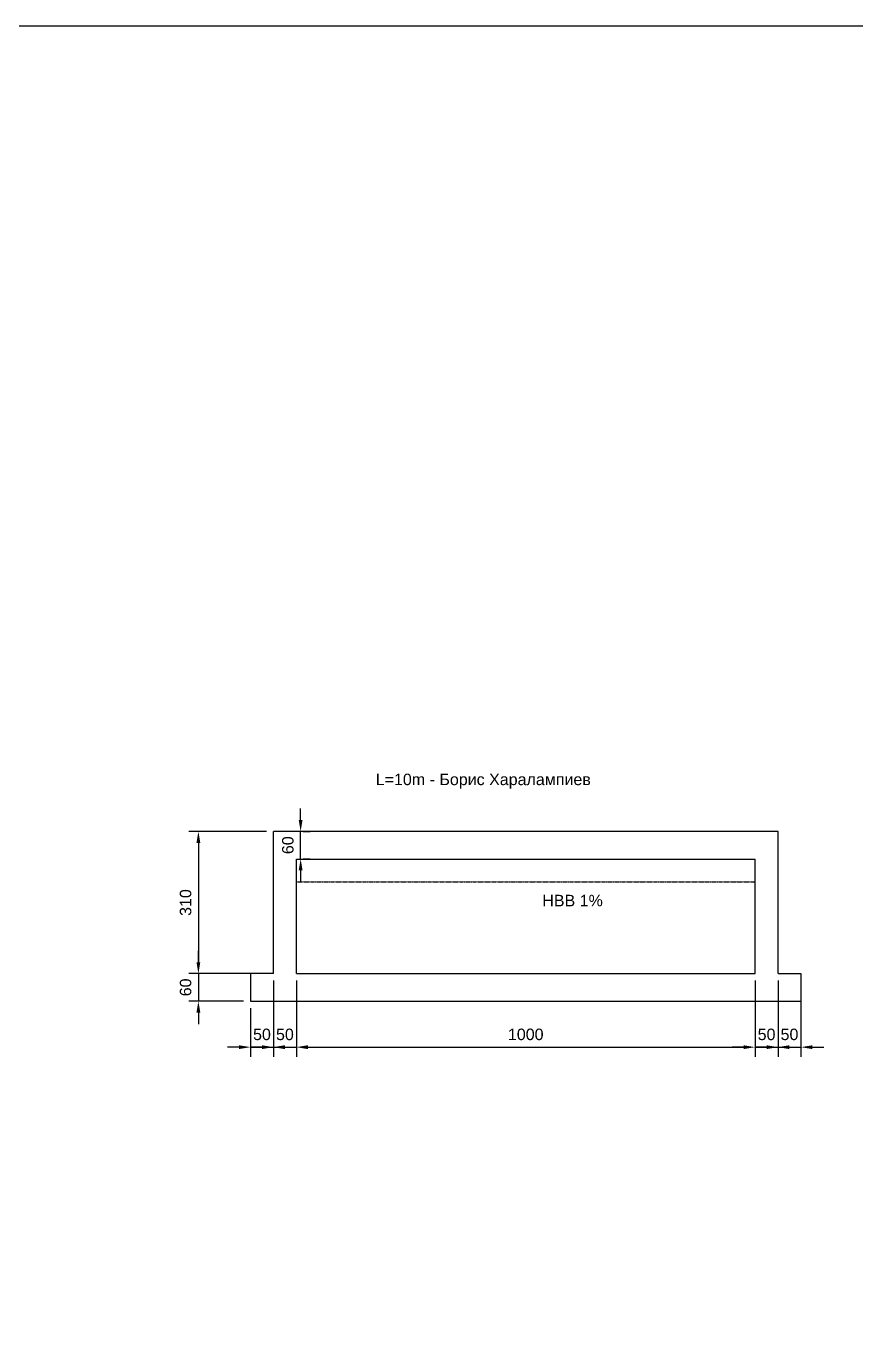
# Model space of a CAD drawing. Header units: centimetres. Extents: x 8495135 to 959133560, y 4530079 to 463453963.
# Drawn here: x 959086107 to 959087916, y 463412397 to 463415246 of the extents above; entities that cross this region are included whole.
import ezdxf

# ---------------------------------------------------------------- set-up
doc = ezdxf.new("R2010")
doc.units = ezdxf.units.CM
doc.header["$LTSCALE"] = 0.1
doc.linetypes.add('CENTER', pattern=[50.8, 31.75, -6.35, 6.35, -6.35])
doc.linetypes.add('HIDDEN', pattern=[9.525, 6.35, -3.175])
for name, color, linetype in [('br_centre line', 1, 'CENTER'), ('br_dimension', 1, 'Continuous'), ('br_hatch', 9, 'Continuous'), ('br_hidden', 3, 'HIDDEN')]:
    doc.layers.add(name, color=color, linetype=linetype)
doc.styles.add('MM 1 to 100', font='arial.ttf', dxfattribs={"height": 25})
doc.styles.add('MM_ARIAL', font='arial.ttf')
doc.dimstyles.new('MM DIM 1 to 100', dxfattribs={"dimscale": 10, "dimtxt": 2.5, "dimasz": 2.5, "dimexe": 2.1, "dimexo": 1.5, "dimgap": 1.5, "dimtad": 1, "dimdec": 0, "dimdsep": 46, "dimtxsty": 'MM_ARIAL', "dimcen": 3, "dimclrd": 1, "dimclre": 1, "dimclrt": 7, "dimaunit": 2, "dimadec": 1, "dimazin": 0, "dimtp": 100, "dimtm": 3, "dimtfac": 1, "dimtdec": 0, "dimtix": 1, "dimtmove": 0, "dimatfit": 3, "dimfxl": 0, "dimtolj": 1, "dimtzin": 0, "dimarcsym": 0})

# ---------------------------------------------------------------- blocks, each defined once
blk = doc.blocks.new('*D865')
at = {"layer": 'br_dimension', "color": 1, "lineweight": -2, "transparency": 16777216}
for p, q in [((959086631.4, 463413490.1), (959086461.8, 463413490.1)), ((959086482.8, 463413465.1), (959086482.8, 463413205.1)), ((959086631.4, 463413180.1), (959086461.8, 463413180.1))]:
    blk.add_line(p, q, dxfattribs=at)
at = {"layer": 'br_dimension', "color": 1, "transparency": 16777216}
for points in [[(959086478.6, 463413465.1), (959086487, 463413465.1), (959086482.8, 463413490.1)], [(959086478.6, 463413205.1), (959086487, 463413205.1), (959086482.8, 463413180.1)]]:
    blk.add_solid(points, dxfattribs=at)
at = {"layer": 'br_dimension', "color": 7, "transparency": 16777216, "insert": (959086455, 463413335.1), "char_height": 25, "attachment_point": 5, "rotation": 90, "style": 'MM_ARIAL'}
blk.add_mtext('\\A1;310', dxfattribs=at)
blk = doc.blocks.new('*D866')
at = {"layer": 'br_dimension', "color": 1, "lineweight": -2, "transparency": 16777216}
for p, q in [((959086482.8, 463413205.1), (959086482.8, 463413230.1)), ((959086631.4, 463413180.1), (959086461.8, 463413180.1)), ((959086482.8, 463413180.1), (959086482.8, 463413120.1)), ((959086581.4, 463413120.1), (959086461.8, 463413120.1)), ((959086482.8, 463413095.1), (959086482.8, 463413070.1))]:
    blk.add_line(p, q, dxfattribs=at)
at = {"layer": 'br_dimension', "color": 1, "transparency": 16777216}
for points in [[(959086478.6, 463413205.1), (959086487, 463413205.1), (959086482.8, 463413180.1)], [(959086478.6, 463413095.1), (959086487, 463413095.1), (959086482.8, 463413120.1)]]:
    blk.add_solid(points, dxfattribs=at)
at = {"layer": 'br_dimension', "color": 7, "transparency": 16777216, "insert": (959086455, 463413150.1), "char_height": 25, "attachment_point": 5, "rotation": 90, "style": 'MM_ARIAL'}
blk.add_mtext('\\A1;60', dxfattribs=at)
blk = doc.blocks.new('*D867')
at = {"layer": 'br_dimension', "color": 1, "lineweight": -2, "transparency": 16777216}
for p, q in [((959086646.4, 463413165.1), (959086646.4, 463412998.8)), ((959086596.4, 463413105.1), (959086596.4, 463412998.8)), ((959086571.4, 463413019.8), (959086546.4, 463413019.8)), ((959086596.4, 463413019.8), (959086646.4, 463413019.8)), ((959086671.4, 463413019.8), (959086696.4, 463413019.8))]:
    blk.add_line(p, q, dxfattribs=at)
at = {"layer": 'br_dimension', "color": 1, "transparency": 16777216}
for points in [[(959086571.4, 463413023.9), (959086571.4, 463413015.6), (959086596.4, 463413019.8)], [(959086671.4, 463413023.9), (959086671.4, 463413015.6), (959086646.4, 463413019.8)]]:
    blk.add_solid(points, dxfattribs=at)
at = {"layer": 'br_dimension', "color": 7, "transparency": 16777216, "insert": (959086621.4, 463413047.5), "char_height": 25, "attachment_point": 5, "style": 'MM_ARIAL'}
blk.add_mtext('\\A1;50', dxfattribs=at)
blk = doc.blocks.new('*D868')
at = {"layer": 'br_dimension', "color": 1, "lineweight": -2, "transparency": 16777216}
for p, q in [((959086646.4, 463413165.1), (959086646.4, 463412998.8)), ((959086696.4, 463413165.1), (959086696.4, 463412998.8)), ((959086621.4, 463413019.8), (959086596.4, 463413019.8)), ((959086646.4, 463413019.8), (959086696.4, 463413019.8)), ((959086721.4, 463413019.8), (959086746.4, 463413019.8))]:
    blk.add_line(p, q, dxfattribs=at)
at = {"layer": 'br_dimension', "color": 1, "transparency": 16777216}
for points in [[(959086621.4, 463413023.9), (959086621.4, 463413015.6), (959086646.4, 463413019.8)], [(959086721.4, 463413023.9), (959086721.4, 463413015.6), (959086696.4, 463413019.8)]]:
    blk.add_solid(points, dxfattribs=at)
at = {"layer": 'br_dimension', "color": 7, "transparency": 16777216, "insert": (959086671.4, 463413047.5), "char_height": 25, "attachment_point": 5, "style": 'MM_ARIAL'}
blk.add_mtext('\\A1;50', dxfattribs=at)
blk = doc.blocks.new('*D869')
at = {"layer": 'br_dimension', "color": 1, "lineweight": -2, "transparency": 16777216}
for p, q in [((959086696.4, 463413165.1), (959086696.4, 463412998.8)), ((959087696.4, 463413165.1), (959087696.4, 463412998.8)), ((959086721.4, 463413019.8), (959087671.4, 463413019.8))]:
    blk.add_line(p, q, dxfattribs=at)
at = {"layer": 'br_dimension', "color": 1, "transparency": 16777216}
for points in [[(959086721.4, 463413023.9), (959086721.4, 463413015.6), (959086696.4, 463413019.8)], [(959087671.4, 463413023.9), (959087671.4, 463413015.6), (959087696.4, 463413019.8)]]:
    blk.add_solid(points, dxfattribs=at)
at = {"layer": 'br_dimension', "color": 7, "transparency": 16777216, "insert": (959087196.4, 463413047.5), "char_height": 25, "attachment_point": 5, "style": 'MM_ARIAL'}
blk.add_mtext('\\A1;1000', dxfattribs=at)
blk = doc.blocks.new('*D870')
at = {"layer": 'br_dimension', "color": 1, "lineweight": -2, "transparency": 16777216}
for p, q in [((959087696.4, 463413165.1), (959087696.4, 463412998.8)), ((959087746.4, 463413165.1), (959087746.4, 463412998.8)), ((959087671.4, 463413019.8), (959087646.4, 463413019.8)), ((959087696.4, 463413019.8), (959087746.4, 463413019.8)), ((959087771.4, 463413019.8), (959087796.4, 463413019.8))]:
    blk.add_line(p, q, dxfattribs=at)
at = {"layer": 'br_dimension', "color": 1, "transparency": 16777216}
for points in [[(959087671.4, 463413023.9), (959087671.4, 463413015.6), (959087696.4, 463413019.8)], [(959087771.4, 463413023.9), (959087771.4, 463413015.6), (959087746.4, 463413019.8)]]:
    blk.add_solid(points, dxfattribs=at)
at = {"layer": 'br_dimension', "color": 7, "transparency": 16777216, "insert": (959087721.4, 463413047.5), "char_height": 25, "attachment_point": 5, "style": 'MM_ARIAL'}
blk.add_mtext('\\A1;50', dxfattribs=at)
blk = doc.blocks.new('*D871')
at = {"layer": 'br_dimension', "color": 1, "lineweight": -2, "transparency": 16777216}
for p, q in [((959087746.4, 463413165.1), (959087746.4, 463412998.8)), ((959087796.4, 463413165.1), (959087796.4, 463412998.8)), ((959087721.4, 463413019.8), (959087696.4, 463413019.8)), ((959087746.4, 463413019.8), (959087796.4, 463413019.8)), ((959087821.4, 463413019.8), (959087846.4, 463413019.8))]:
    blk.add_line(p, q, dxfattribs=at)
at = {"layer": 'br_dimension', "color": 1, "transparency": 16777216}
for points in [[(959087721.4, 463413023.9), (959087721.4, 463413015.6), (959087746.4, 463413019.8)], [(959087821.4, 463413023.9), (959087821.4, 463413015.6), (959087796.4, 463413019.8)]]:
    blk.add_solid(points, dxfattribs=at)
at = {"layer": 'br_dimension', "color": 7, "transparency": 16777216, "insert": (959087771.4, 463413047.5), "char_height": 25, "attachment_point": 5, "style": 'MM_ARIAL'}
blk.add_mtext('\\A1;50', dxfattribs=at)
blk = doc.blocks.new('*D872')
at = {"layer": 'br_dimension', "color": 1, "lineweight": -2, "transparency": 16777216}
for p, q in [((959086705.7, 463413515.1), (959086705.7, 463413540.1)), ((959086705.7, 463413430.1), (959086705.7, 463413490.1)), ((959086711.4, 463413490.1), (959086726.7, 463413490.1)), ((959086711.4, 463413430.1), (959086726.7, 463413430.1)), ((959086705.7, 463413405.1), (959086705.7, 463413380.1))]:
    blk.add_line(p, q, dxfattribs=at)
at = {"layer": 'br_dimension', "color": 1, "transparency": 16777216}
for points in [[(959086701.5, 463413515.1), (959086709.9, 463413515.1), (959086705.7, 463413490.1)], [(959086701.5, 463413405.1), (959086709.9, 463413405.1), (959086705.7, 463413430.1)]]:
    blk.add_solid(points, dxfattribs=at)
at = {"layer": 'br_dimension', "color": 7, "transparency": 16777216, "insert": (959086677.9, 463413460.1), "char_height": 25, "attachment_point": 5, "rotation": 90, "style": 'MM_ARIAL'}
blk.add_mtext('\\A1;60', dxfattribs=at)

msp = doc.modelspace()

# ---------------------------------------------------------------- linework, layer by layer
at = {"layer": 'br_dimension'}
for p, q in [((959086646.38, 463413180.05), (959086646.38, 463413490.05)), ((959087746.38, 463413490.05), (959086646.38, 463413490.05)), ((959087746.38, 463413180.05), (959087746.38, 463413490.05)), ((959086696.38, 463413180.05), (959086696.38, 463413430.05)), ((959086696.38, 463413430.05), (959087696.38, 463413430.05)), ((959087696.38, 463413180.05), (959087696.38, 463413430.05)), ((959086646.38, 463413180.05), (959086596.38, 463413180.05)), ((959086596.38, 463413180.05), (959086596.38, 463413120.05)), ((959086696.38, 463413180.05), (959087696.38, 463413180.05)), ((959087746.38, 463413180.05), (959087796.38, 463413180.05)), ((959087796.38, 463413180.05), (959087796.38, 463413120.05)), ((959086596.38, 463413120.05), (959086646.38, 463413120.05)), ((959086646.38, 463413120.05), (959087796.38, 463413120.05))]:
    msp.add_line(p, q, dxfattribs=at)
at = {"layer": 'br_hatch'}
msp.add_lwpolyline([(959093579.51, 463415246.18), (959084298.59, 463415246.18), (959084298.59, 463411174.3), (959093579.51, 463411174.3)], close=True, dxfattribs=at)
at = {"layer": 'br_hidden'}
msp.add_line((959086696.38, 463413380.05), (959087696.38, 463413380.05), dxfattribs=at)

# ---------------------------------------------------------------- texts
at = {"layer": 'br_centre line', "insert": (959086869.38, 463413616.13), "char_height": 25, "attachment_point": 1, "style": 'MM 1 to 100'}
msp.add_mtext_dynamic_manual_height_columns('L=10m - {\\fArial|b0|i0|c204|p34;Борис Харалампиев}', width=8865.0503, gutter_width=250, heights=[0], dxfattribs=at)
at = {"layer": 'br_dimension', "style": 'MM 1 to 100'}
msp.add_text('НВВ 1%%%', height=25, dxfattribs=at).set_placement((959087232.5, 463413326.95))

# ---------------------------------------------------------------- dimensions: what is measured, and where the dimension line sits
at = {"layer": 'br_dimension'}
for base, p1, p2, picture, middle in [((959086705.68, 463413490.05), (959086696.38, 463413430.05), (959086696.38, 463413490.05), '*D872', (959086677.92, 463413460.05)), ((959086482.79, 463413180.05), (959086646.38, 463413490.05), (959086646.38, 463413180.05), '*D865', (959086455.01, 463413335.05))]:
    dim = msp.add_linear_dim(base=base, p1=p1, p2=p2, angle=90, dimstyle='MM DIM 1 to 100', dxfattribs=at)
    dim.commit()
    dim.dimension.update_dxf_attribs({"geometry": picture, "text_midpoint": middle})
dim = msp.add_linear_dim(base=(959086482.79, 463413120.05), p1=(959086646.38, 463413180.05), p2=(959086596.38, 463413120.05), angle=90, dimstyle='MM DIM 1 to 100', override={"dimtmove": 1}, dxfattribs=at)
dim.commit()
dim.dimension.update_dxf_attribs({"geometry": '*D866', "text_midpoint": (959086455.02, 463413150.05)})
dim = msp.add_linear_dim(base=(959086646.38, 463413019.75), p1=(959086596.38, 463413120.05), p2=(959086646.38, 463413180.05), dimstyle='MM DIM 1 to 100', dxfattribs=at)
dim.commit()
dim.dimension.update_dxf_attribs({"geometry": '*D867', "text_midpoint": (959086621.38, 463413047.52)})
for base, p1, p2, picture, middle in [((959086696.38, 463413019.75), (959086646.38, 463413180.05), (959086696.38, 463413180.05), '*D868', (959086671.38, 463413047.52)), ((959087696.38, 463413019.75), (959086696.38, 463413180.05), (959087696.38, 463413180.05), '*D869', (959087196.38, 463413047.52)), ((959087746.38, 463413019.75), (959087696.38, 463413180.05), (959087746.38, 463413180.05), '*D870', (959087721.38, 463413047.52)), ((959087796.38, 463413019.75), (959087746.38, 463413180.05), (959087796.38, 463413180.05), '*D871', (959087771.38, 463413047.52))]:
    dim = msp.add_linear_dim(base=base, p1=p1, p2=p2, dimstyle='MM DIM 1 to 100', override={"dimtmove": 1}, dxfattribs=at)
    dim.commit()
    dim.dimension.update_dxf_attribs({"geometry": picture, "text_midpoint": middle})

doc.saveas('drawing.dxf')
